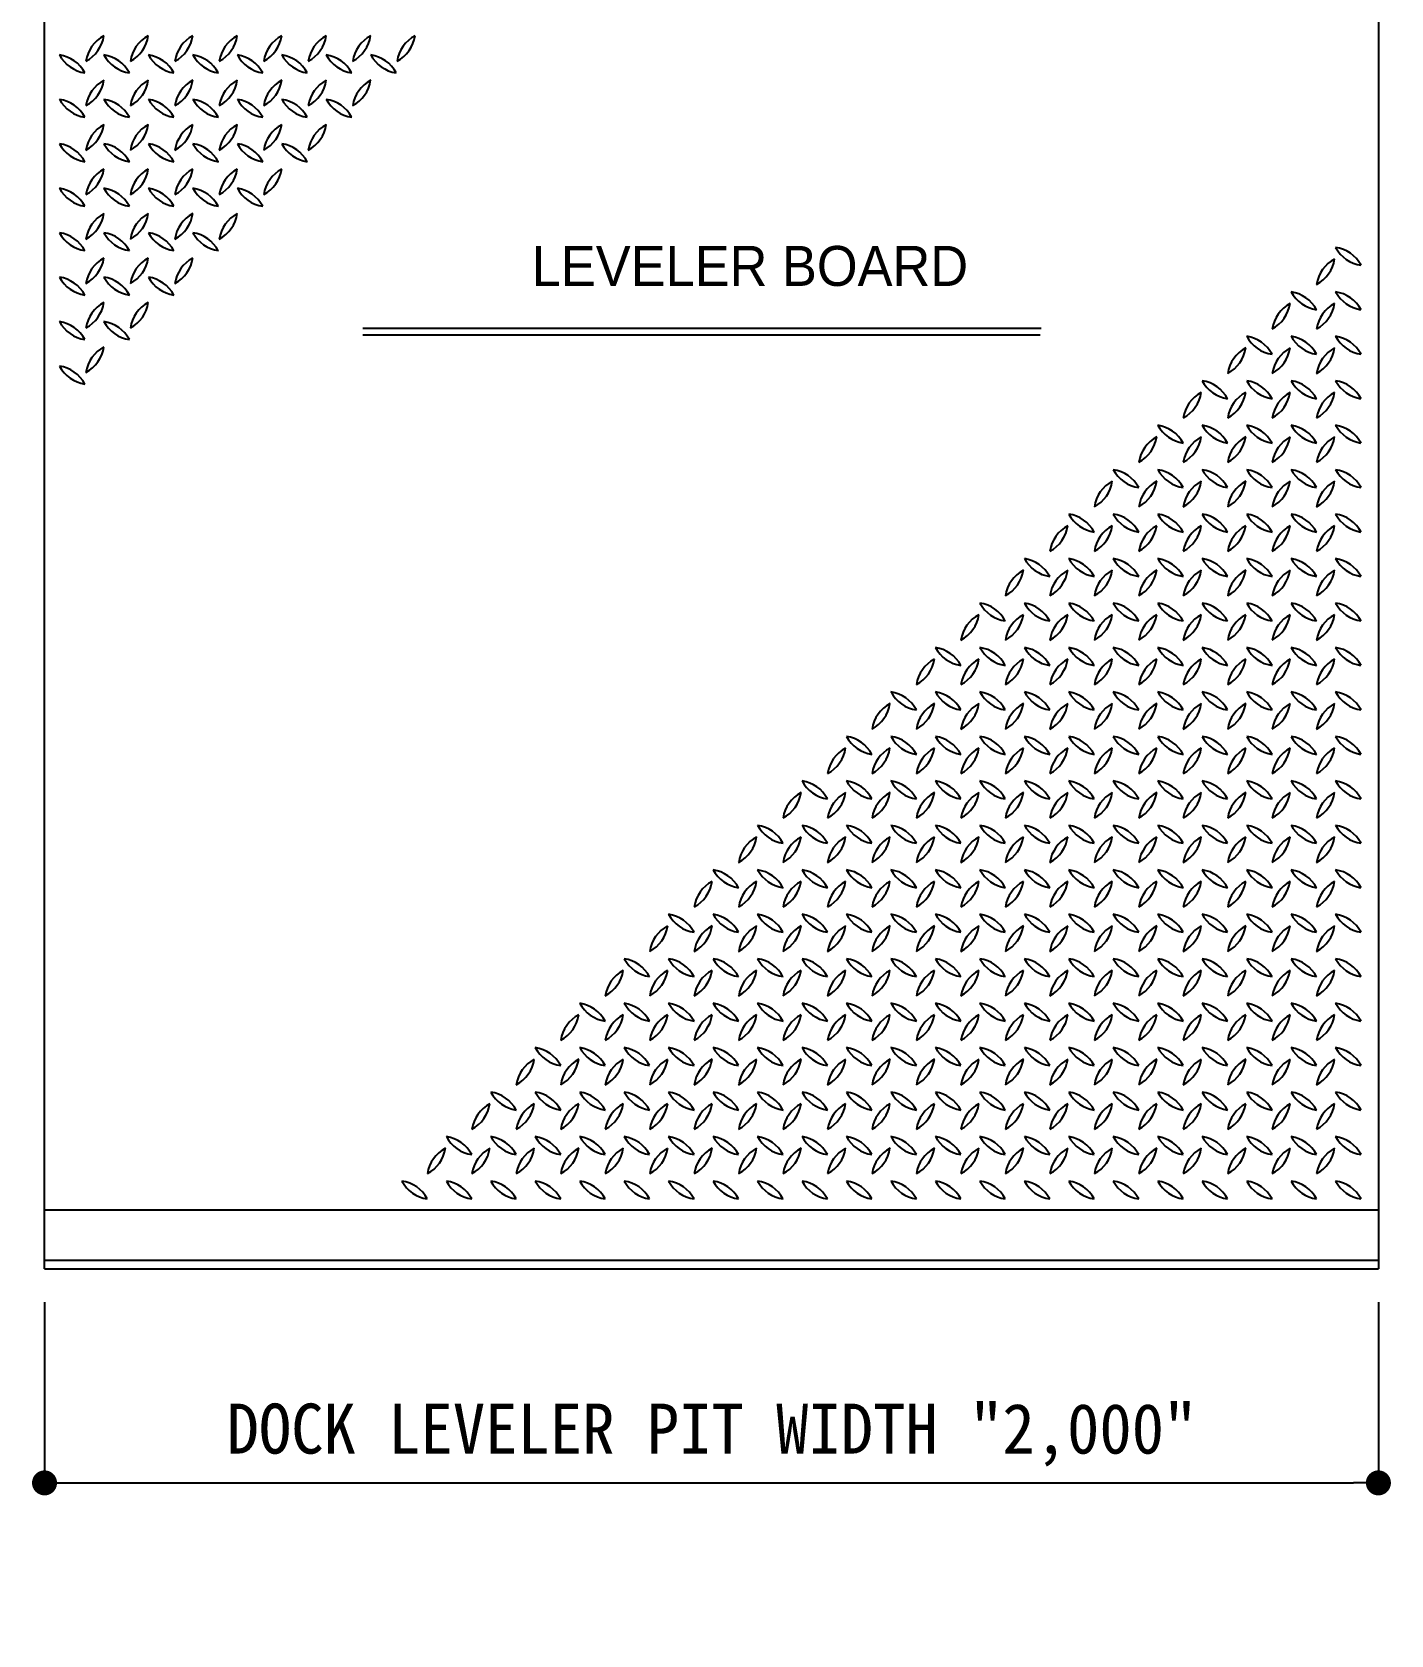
# Model space of a CAD drawing. Header units: millimetres. Extents: x 0 to 24690, y 0 to 8910.
# Drawn here: x 1881 to 3919, y 4108 to 6511 of the extents above; entities that cross this region are included whole.
import ezdxf

# ---------------------------------------------------------------- set-up
doc = ezdxf.new("R2010")
doc.units = ezdxf.units.MM
doc.header["$LTSCALE"] = 400
doc.header["$MEASUREMENT"] = 0
doc.header["$PDSIZE"] = -5
doc.layers.get('0').update_dxf_attribs({"linetype": 'CONTINUOUS'})
doc.layers.get('Defpoints').update_dxf_attribs({"color": 161, "linetype": 'CONTINUOUS'})
doc.layers.add('DIM', color=7, linetype='CONTINUOUS')
doc.layers.add('SOLID_COL', color=7, linetype='CONTINUOUS')
doc.styles.add('2020음성 1차', font='나눔고딕Bold.ttf')
doc.styles.add('돋움체', font='')
doc.styles.add('울릉도M', font='')
doc.styles.get('돋움체').set_extended_font_data('DotumChe')
doc.styles.get('울릉도M').set_extended_font_data('HY울릉도M')
doc.dimstyles.new('류재성$0', dxfattribs={"dimscale": 50, "dimtxt": 3, "dimasz": 1.5, "dimexe": 0, "dimexo": 2, "dimgap": 1, "dimtad": 1, "dimdec": 0, "dimdsep": 46, "dimlunit": 6, "dimtxsty": '2020음성 1차', "dimblk1": 'DOT', "dimblk2": 'DOT', "dimsah": 1, "dimcen": 0.09, "dimclrt": 4, "dimadec": 0, "dimazin": 0, "dimtfac": 1, "dimtdec": 4, "dimtofl": 0, "dimtmove": 0, "dimatfit": 3, "dimldrblk": 'DOT', "dimfxl": 1, "dimtolj": 1, "dimtzin": 0, "dimarcsym": 0})

# ---------------------------------------------------------------- blocks, each defined once
blk = doc.blocks.new('_Dot')
at = {"color": 0, "linetype": 'ByBlock', "lineweight": -2}
blk.add_line((-0.5, 0), (-1, 0), dxfattribs=at)
at = {"color": 0, "linetype": 'ByBlock', "const_width": 0.5}
blk.add_lwpolyline([(-0.25, 0, 1), (0.25, 0, 1)], format="xyb", close=True, dxfattribs=at)
blk = doc.blocks.new('*D60')
at = {"layer": 'Defpoints', "color": 0}
for p in [(1899.9, 4656.4), (3899.9, 4656.4), (3899.9, 4335.6)]:
    blk.add_point(p, dxfattribs=at)
at = {"layer": 'SOLID_COL', "color": 0, "lineweight": -2}
for p, q in [((1899.9, 4606.4), (1899.9, 4335.6)), ((3899.9, 4606.4), (3899.9, 4335.6)), ((1937.4, 4335.6), (3862.4, 4335.6))]:
    blk.add_line(p, q, dxfattribs=at)
at = {"layer": 'SOLID_COL', "color": 0, "linetype": 'ByBlock', "lineweight": -2, "xscale": 37.5, "yscale": 37.5, "zscale": 37.5, "rotation": 180}
blk.add_blockref('_Dot', (1899.9, 4335.6), dxfattribs=at)
at = {"layer": 'SOLID_COL', "color": 0, "linetype": 'ByBlock', "lineweight": -2, "xscale": 37.5, "yscale": 37.5, "zscale": 37.5}
blk.add_blockref('_Dot', (3899.9, 4335.6), dxfattribs=at)
at = {"layer": 'SOLID_COL', "color": 4, "insert": (2899.9, 4407.3), "char_height": 75, "attachment_point": 5, "style": '돋움체'}
blk.add_mtext('\\A1;DOCK LEVELER PIT WIDTH "2,000"', dxfattribs=at)

msp = doc.modelspace()

# ---------------------------------------------------------------- linework, layer by layer
at = {"color": 4}
for p, q in [((1899.9, 4656.4), (1899.9, 7656.4)), ((3899.9, 7656.4), (3899.9, 4656.4)), ((3899.9, 4744.4), (1899.9, 4744.4)), ((1899.9, 4669.4), (3899.9, 4669.4)), ((1899.9, 4656.4), (3899.9, 4656.4))]:
    msp.add_line(p, q, dxfattribs=at)
for centre, start, end in [((1937.5, 6513.2), 298.0444, 351.459), ((2013.3, 6459.7), 118.0444, 171.459), ((2004.2, 6513.2), 298.0444, 351.459), ((2079.9, 6459.7), 118.0444, 171.459), ((2070.9, 6513.2), 298.0444, 351.459), ((2146.6, 6459.7), 118.0444, 171.459), ((2137.5, 6513.2), 298.0444, 351.459), ((2213.3, 6459.7), 118.0444, 171.459), ((2204.2, 6513.2), 298.0444, 351.459), ((2279.9, 6459.7), 118.0444, 171.459), ((2270.9, 6513.2), 298.0444, 351.459), ((2346.6, 6459.7), 118.0444, 171.459), ((2337.5, 6513.2), 298.0444, 351.459), ((2413.3, 6459.7), 118.0444, 171.459), ((2404.2, 6513.2), 298.0444, 351.459), ((2479.9, 6459.7), 118.0444, 171.459), ((1968.2, 6501.2), 208.0444, 261.459), ((1914.6, 6425.5), 28.0444, 81.459), ((2034.8, 6501.2), 208.0444, 261.459), ((1981.3, 6425.5), 28.0444, 81.459), ((2101.5, 6501.2), 208.0444, 261.459), ((2048, 6425.5), 28.0444, 81.459), ((2168.2, 6501.2), 208.0444, 261.459), ((2114.6, 6425.5), 28.0444, 81.459), ((2234.8, 6501.2), 208.0444, 261.459), ((2181.3, 6425.5), 28.0444, 81.459), ((2301.5, 6501.2), 208.0444, 261.459), ((2248, 6425.5), 28.0444, 81.459), ((2368.2, 6501.2), 208.0444, 261.459), ((2314.6, 6425.5), 28.0444, 81.459), ((2434.8, 6501.2), 208.0444, 261.459), ((2381.3, 6425.5), 28.0444, 81.459), ((1937.5, 6446.5), 298.0444, 351.459), ((2013.3, 6393), 118.0444, 171.459), ((2004.2, 6446.5), 298.0444, 351.459), ((2079.9, 6393), 118.0444, 171.459), ((2070.9, 6446.5), 298.0444, 351.459), ((2146.6, 6393), 118.0444, 171.459), ((2137.5, 6446.5), 298.0444, 351.459), ((2213.3, 6393), 118.0444, 171.459), ((2204.2, 6446.5), 298.0444, 351.459), ((2279.9, 6393), 118.0444, 171.459), ((2270.9, 6446.5), 298.0444, 351.459), ((2346.6, 6393), 118.0444, 171.459), ((2337.5, 6446.5), 298.0444, 351.459), ((2413.3, 6393), 118.0444, 171.459), ((1968.2, 6434.6), 208.0444, 261.459), ((1914.6, 6358.8), 28.0444, 81.459), ((2034.8, 6434.6), 208.0444, 261.459), ((1981.3, 6358.8), 28.0444, 81.459), ((2101.5, 6434.6), 208.0444, 261.459), ((2048, 6358.8), 28.0444, 81.459), ((2168.2, 6434.6), 208.0444, 261.459), ((2114.6, 6358.8), 28.0444, 81.459), ((2234.8, 6434.6), 208.0444, 261.459), ((2181.3, 6358.8), 28.0444, 81.459), ((2301.5, 6434.6), 208.0444, 261.459), ((2248, 6358.8), 28.0444, 81.459), ((2368.2, 6434.6), 208.0444, 261.459), ((2314.6, 6358.8), 28.0444, 81.459), ((1937.5, 6379.9), 298.0444, 351.459), ((2013.3, 6326.3), 118.0444, 171.459), ((2004.2, 6379.9), 298.0444, 351.459), ((2079.9, 6326.3), 118.0444, 171.459), ((2070.9, 6379.9), 298.0444, 351.459), ((2146.6, 6326.3), 118.0444, 171.459), ((2137.5, 6379.9), 298.0444, 351.459), ((2213.3, 6326.3), 118.0444, 171.459), ((2204.2, 6379.9), 298.0444, 351.459), ((2279.9, 6326.3), 118.0444, 171.459), ((2270.9, 6379.9), 298.0444, 351.459), ((2346.6, 6326.3), 118.0444, 171.459), ((1968.2, 6367.9), 208.0444, 261.459), ((1914.6, 6292.2), 28.0444, 81.459), ((2034.8, 6367.9), 208.0444, 261.459), ((1981.3, 6292.2), 28.0444, 81.459), ((2101.5, 6367.9), 208.0444, 261.459), ((2048, 6292.2), 28.0444, 81.459), ((2168.2, 6367.9), 208.0444, 261.459), ((2114.6, 6292.2), 28.0444, 81.459), ((2234.8, 6367.9), 208.0444, 261.459), ((2181.3, 6292.2), 28.0444, 81.459), ((2301.5, 6367.9), 208.0444, 261.459), ((2248, 6292.2), 28.0444, 81.459), ((1937.5, 6313.2), 298.0444, 351.459), ((2013.3, 6259.7), 118.0444, 171.459), ((2004.2, 6313.2), 298.0444, 351.459), ((2079.9, 6259.7), 118.0444, 171.459), ((2070.9, 6313.2), 298.0444, 351.459), ((2146.6, 6259.7), 118.0444, 171.459), ((2137.5, 6313.2), 298.0444, 351.459), ((2213.3, 6259.7), 118.0444, 171.459), ((2204.2, 6313.2), 298.0444, 351.459), ((2279.9, 6259.7), 118.0444, 171.459), ((1968.2, 6301.2), 208.0444, 261.459), ((1914.6, 6225.5), 28.0444, 81.459), ((2034.8, 6301.2), 208.0444, 261.459), ((1981.3, 6225.5), 28.0444, 81.459), ((2101.5, 6301.2), 208.0444, 261.459), ((2048, 6225.5), 28.0444, 81.459), ((2168.2, 6301.2), 208.0444, 261.459), ((2114.6, 6225.5), 28.0444, 81.459), ((2234.8, 6301.2), 208.0444, 261.459), ((2181.3, 6225.5), 28.0444, 81.459), ((1937.5, 6246.5), 298.0444, 351.459), ((2013.3, 6193), 118.0444, 171.459), ((2004.2, 6246.5), 298.0444, 351.459), ((2079.9, 6193), 118.0444, 171.459), ((2070.9, 6246.5), 298.0444, 351.459), ((2146.6, 6193), 118.0444, 171.459), ((2137.5, 6246.5), 298.0444, 351.459), ((2213.3, 6193), 118.0444, 171.459), ((1968.2, 6234.6), 208.0444, 261.459), ((1914.6, 6158.8), 28.0444, 81.459), ((2034.8, 6234.6), 208.0444, 261.459), ((1981.3, 6158.8), 28.0444, 81.459), ((2101.5, 6234.6), 208.0444, 261.459), ((2048, 6158.8), 28.0444, 81.459), ((2168.2, 6234.6), 208.0444, 261.459), ((2114.6, 6158.8), 28.0444, 81.459), ((3828, 6136.9), 28.0444, 81.459), ((3881.5, 6212.6), 208.0444, 261.459), ((1937.5, 6179.9), 298.0444, 351.459), ((2013.3, 6126.3), 118.0444, 171.459), ((2004.2, 6179.9), 298.0444, 351.459), ((2079.9, 6126.3), 118.0444, 171.459), ((2070.9, 6179.9), 298.0444, 351.459), ((2146.6, 6126.3), 118.0444, 171.459), ((3858.6, 6124.9), 118.0444, 171.459), ((3782.9, 6178.4), 298.0444, 351.459), ((1968.2, 6167.9), 208.0444, 261.459), ((1914.6, 6092.2), 28.0444, 81.459), ((2034.8, 6167.9), 208.0444, 261.459), ((1981.3, 6092.2), 28.0444, 81.459), ((2101.5, 6167.9), 208.0444, 261.459), ((2048, 6092.2), 28.0444, 81.459), ((1937.5, 6113.2), 298.0444, 351.459), ((2013.3, 6059.7), 118.0444, 171.459), ((2004.2, 6113.2), 298.0444, 351.459), ((2079.9, 6059.7), 118.0444, 171.459), ((3761.3, 6070.2), 28.0444, 81.459), ((3814.9, 6146), 208.0444, 261.459), ((3828, 6070.2), 28.0444, 81.459), ((3881.5, 6146), 208.0444, 261.459), ((3792, 6058.2), 118.0444, 171.459), ((3716.2, 6111.8), 298.0444, 351.459), ((3858.6, 6058.2), 118.0444, 171.459), ((3782.9, 6111.8), 298.0444, 351.459), ((1968.2, 6101.2), 208.0444, 261.459), ((1914.6, 6025.5), 28.0444, 81.459), ((2034.8, 6101.2), 208.0444, 261.459), ((1981.3, 6025.5), 28.0444, 81.459), ((1937.5, 6046.5), 298.0444, 351.459), ((2013.3, 5993), 118.0444, 171.459), ((3725.3, 5991.6), 118.0444, 171.459), ((3649.6, 6045.1), 298.0444, 351.459), ((3694.7, 6003.5), 28.0444, 81.459), ((3748.2, 6079.3), 208.0444, 261.459), ((3792, 5991.6), 118.0444, 171.459), ((3716.2, 6045.1), 298.0444, 351.459), ((3761.3, 6003.5), 28.0444, 81.459), ((3814.9, 6079.3), 208.0444, 261.459), ((3858.6, 5991.6), 118.0444, 171.459), ((3782.9, 6045.1), 298.0444, 351.459), ((3828, 6003.5), 28.0444, 81.459), ((3881.5, 6079.3), 208.0444, 261.459), ((1968.2, 6034.6), 208.0444, 261.459), ((1914.6, 5958.8), 28.0444, 81.459), ((3628, 5936.9), 28.0444, 81.459), ((3681.5, 6012.6), 208.0444, 261.459), ((3694.7, 5936.9), 28.0444, 81.459), ((3748.2, 6012.6), 208.0444, 261.459), ((3761.3, 5936.9), 28.0444, 81.459), ((3814.9, 6012.6), 208.0444, 261.459), ((3828, 5936.9), 28.0444, 81.459), ((3881.5, 6012.6), 208.0444, 261.459), ((3658.6, 5924.9), 118.0444, 171.459), ((3582.9, 5978.4), 298.0444, 351.459), ((3725.3, 5924.9), 118.0444, 171.459), ((3649.6, 5978.4), 298.0444, 351.459), ((3792, 5924.9), 118.0444, 171.459), ((3716.2, 5978.4), 298.0444, 351.459), ((3858.6, 5924.9), 118.0444, 171.459), ((3782.9, 5978.4), 298.0444, 351.459), ((3561.3, 5870.2), 28.0444, 81.459), ((3614.9, 5946), 208.0444, 261.459), ((3628, 5870.2), 28.0444, 81.459), ((3681.5, 5946), 208.0444, 261.459), ((3694.7, 5870.2), 28.0444, 81.459), ((3748.2, 5946), 208.0444, 261.459), ((3761.3, 5870.2), 28.0444, 81.459), ((3814.9, 5946), 208.0444, 261.459), ((3828, 5870.2), 28.0444, 81.459), ((3881.5, 5946), 208.0444, 261.459), ((3592, 5858.2), 118.0444, 171.459), ((3516.2, 5911.8), 298.0444, 351.459), ((3658.6, 5858.2), 118.0444, 171.459), ((3582.9, 5911.8), 298.0444, 351.459), ((3725.3, 5858.2), 118.0444, 171.459), ((3649.6, 5911.8), 298.0444, 351.459), ((3792, 5858.2), 118.0444, 171.459), ((3716.2, 5911.8), 298.0444, 351.459), ((3858.6, 5858.2), 118.0444, 171.459), ((3782.9, 5911.8), 298.0444, 351.459), ((3494.7, 5803.5), 28.0444, 81.459), ((3548.2, 5879.3), 208.0444, 261.459), ((3561.3, 5803.5), 28.0444, 81.459), ((3614.9, 5879.3), 208.0444, 261.459), ((3628, 5803.5), 28.0444, 81.459), ((3681.5, 5879.3), 208.0444, 261.459), ((3694.7, 5803.5), 28.0444, 81.459), ((3748.2, 5879.3), 208.0444, 261.459), ((3761.3, 5803.5), 28.0444, 81.459), ((3814.9, 5879.3), 208.0444, 261.459), ((3828, 5803.5), 28.0444, 81.459), ((3881.5, 5879.3), 208.0444, 261.459), ((3525.3, 5791.6), 118.0444, 171.459), ((3449.6, 5845.1), 298.0444, 351.459), ((3592, 5791.6), 118.0444, 171.459), ((3516.2, 5845.1), 298.0444, 351.459), ((3658.6, 5791.6), 118.0444, 171.459), ((3582.9, 5845.1), 298.0444, 351.459), ((3725.3, 5791.6), 118.0444, 171.459), ((3649.6, 5845.1), 298.0444, 351.459), ((3792, 5791.6), 118.0444, 171.459), ((3716.2, 5845.1), 298.0444, 351.459), ((3858.6, 5791.6), 118.0444, 171.459), ((3782.9, 5845.1), 298.0444, 351.459), ((3458.6, 5724.9), 118.0444, 171.459), ((3382.9, 5778.4), 298.0444, 351.459), ((3428, 5736.9), 28.0444, 81.459), ((3481.5, 5812.6), 208.0444, 261.459), ((3525.3, 5724.9), 118.0444, 171.459), ((3449.6, 5778.4), 298.0444, 351.459), ((3494.7, 5736.9), 28.0444, 81.459), ((3548.2, 5812.6), 208.0444, 261.459), ((3592, 5724.9), 118.0444, 171.459), ((3516.2, 5778.4), 298.0444, 351.459), ((3561.3, 5736.9), 28.0444, 81.459), ((3614.9, 5812.6), 208.0444, 261.459), ((3658.6, 5724.9), 118.0444, 171.459), ((3582.9, 5778.4), 298.0444, 351.459), ((3628, 5736.9), 28.0444, 81.459), ((3681.5, 5812.6), 208.0444, 261.459), ((3725.3, 5724.9), 118.0444, 171.459), ((3649.6, 5778.4), 298.0444, 351.459), ((3694.7, 5736.9), 28.0444, 81.459), ((3748.2, 5812.6), 208.0444, 261.459), ((3792, 5724.9), 118.0444, 171.459), ((3716.2, 5778.4), 298.0444, 351.459), ((3761.3, 5736.9), 28.0444, 81.459), ((3814.9, 5812.6), 208.0444, 261.459), ((3858.6, 5724.9), 118.0444, 171.459), ((3782.9, 5778.4), 298.0444, 351.459), ((3828, 5736.9), 28.0444, 81.459), ((3881.5, 5812.6), 208.0444, 261.459), ((3361.3, 5670.2), 28.0444, 81.459), ((3414.9, 5746), 208.0444, 261.459), ((3428, 5670.2), 28.0444, 81.459), ((3481.5, 5746), 208.0444, 261.459), ((3494.7, 5670.2), 28.0444, 81.459), ((3548.2, 5746), 208.0444, 261.459), ((3561.3, 5670.2), 28.0444, 81.459), ((3614.9, 5746), 208.0444, 261.459), ((3628, 5670.2), 28.0444, 81.459), ((3681.5, 5746), 208.0444, 261.459), ((3694.7, 5670.2), 28.0444, 81.459), ((3748.2, 5746), 208.0444, 261.459), ((3761.3, 5670.2), 28.0444, 81.459), ((3814.9, 5746), 208.0444, 261.459), ((3828, 5670.2), 28.0444, 81.459), ((3881.5, 5746), 208.0444, 261.459), ((3392, 5658.2), 118.0444, 171.459), ((3316.2, 5711.8), 298.0444, 351.459), ((3458.6, 5658.2), 118.0444, 171.459), ((3382.9, 5711.8), 298.0444, 351.459), ((3525.3, 5658.2), 118.0444, 171.459), ((3449.6, 5711.8), 298.0444, 351.459), ((3592, 5658.2), 118.0444, 171.459), ((3516.2, 5711.8), 298.0444, 351.459), ((3658.6, 5658.2), 118.0444, 171.459), ((3582.9, 5711.8), 298.0444, 351.459), ((3725.3, 5658.2), 118.0444, 171.459), ((3649.6, 5711.8), 298.0444, 351.459), ((3792, 5658.2), 118.0444, 171.459), ((3716.2, 5711.8), 298.0444, 351.459), ((3858.6, 5658.2), 118.0444, 171.459), ((3782.9, 5711.8), 298.0444, 351.459), ((3294.7, 5603.5), 28.0444, 81.459), ((3348.2, 5679.3), 208.0444, 261.459), ((3361.3, 5603.5), 28.0444, 81.459), ((3414.9, 5679.3), 208.0444, 261.459), ((3428, 5603.5), 28.0444, 81.459), ((3481.5, 5679.3), 208.0444, 261.459), ((3494.7, 5603.5), 28.0444, 81.459), ((3548.2, 5679.3), 208.0444, 261.459), ((3561.3, 5603.5), 28.0444, 81.459), ((3614.9, 5679.3), 208.0444, 261.459), ((3628, 5603.5), 28.0444, 81.459), ((3681.5, 5679.3), 208.0444, 261.459), ((3694.7, 5603.5), 28.0444, 81.459), ((3748.2, 5679.3), 208.0444, 261.459), ((3761.3, 5603.5), 28.0444, 81.459), ((3814.9, 5679.3), 208.0444, 261.459), ((3828, 5603.5), 28.0444, 81.459), ((3881.5, 5679.3), 208.0444, 261.459), ((3325.3, 5591.6), 118.0444, 171.459), ((3249.6, 5645.1), 298.0444, 351.459), ((3392, 5591.6), 118.0444, 171.459), ((3316.2, 5645.1), 298.0444, 351.459), ((3458.6, 5591.6), 118.0444, 171.459), ((3382.9, 5645.1), 298.0444, 351.459), ((3525.3, 5591.6), 118.0444, 171.459), ((3449.6, 5645.1), 298.0444, 351.459), ((3592, 5591.6), 118.0444, 171.459), ((3516.2, 5645.1), 298.0444, 351.459), ((3658.6, 5591.6), 118.0444, 171.459), ((3582.9, 5645.1), 298.0444, 351.459), ((3725.3, 5591.6), 118.0444, 171.459), ((3649.6, 5645.1), 298.0444, 351.459), ((3792, 5591.6), 118.0444, 171.459), ((3716.2, 5645.1), 298.0444, 351.459), ((3858.6, 5591.6), 118.0444, 171.459), ((3782.9, 5645.1), 298.0444, 351.459), ((3228, 5536.9), 28.0444, 81.459), ((3281.5, 5612.6), 208.0444, 261.459), ((3294.7, 5536.9), 28.0444, 81.459), ((3348.2, 5612.6), 208.0444, 261.459), ((3361.3, 5536.9), 28.0444, 81.459), ((3414.9, 5612.6), 208.0444, 261.459), ((3428, 5536.9), 28.0444, 81.459), ((3481.5, 5612.6), 208.0444, 261.459), ((3494.7, 5536.9), 28.0444, 81.459), ((3548.2, 5612.6), 208.0444, 261.459), ((3561.3, 5536.9), 28.0444, 81.459), ((3614.9, 5612.6), 208.0444, 261.459), ((3628, 5536.9), 28.0444, 81.459), ((3681.5, 5612.6), 208.0444, 261.459), ((3694.7, 5536.9), 28.0444, 81.459), ((3748.2, 5612.6), 208.0444, 261.459), ((3761.3, 5536.9), 28.0444, 81.459), ((3814.9, 5612.6), 208.0444, 261.459), ((3828, 5536.9), 28.0444, 81.459), ((3881.5, 5612.6), 208.0444, 261.459), ((3258.6, 5524.9), 118.0444, 171.459), ((3182.9, 5578.4), 298.0444, 351.459), ((3325.3, 5524.9), 118.0444, 171.459), ((3249.6, 5578.4), 298.0444, 351.459), ((3392, 5524.9), 118.0444, 171.459), ((3316.2, 5578.4), 298.0444, 351.459), ((3458.6, 5524.9), 118.0444, 171.459), ((3382.9, 5578.4), 298.0444, 351.459), ((3525.3, 5524.9), 118.0444, 171.459), ((3449.6, 5578.4), 298.0444, 351.459), ((3592, 5524.9), 118.0444, 171.459), ((3516.2, 5578.4), 298.0444, 351.459), ((3658.6, 5524.9), 118.0444, 171.459), ((3582.9, 5578.4), 298.0444, 351.459), ((3725.3, 5524.9), 118.0444, 171.459), ((3649.6, 5578.4), 298.0444, 351.459), ((3792, 5524.9), 118.0444, 171.459), ((3716.2, 5578.4), 298.0444, 351.459), ((3858.6, 5524.9), 118.0444, 171.459), ((3782.9, 5578.4), 298.0444, 351.459), ((3192, 5458.2), 118.0444, 171.459), ((3116.2, 5511.8), 298.0444, 351.459), ((3161.3, 5470.2), 28.0444, 81.459), ((3214.9, 5546), 208.0444, 261.459), ((3258.6, 5458.2), 118.0444, 171.459), ((3182.9, 5511.8), 298.0444, 351.459), ((3228, 5470.2), 28.0444, 81.459), ((3281.5, 5546), 208.0444, 261.459), ((3325.3, 5458.2), 118.0444, 171.459), ((3249.6, 5511.8), 298.0444, 351.459), ((3294.7, 5470.2), 28.0444, 81.459), ((3348.2, 5546), 208.0444, 261.459), ((3392, 5458.2), 118.0444, 171.459), ((3316.2, 5511.8), 298.0444, 351.459), ((3361.3, 5470.2), 28.0444, 81.459), ((3414.9, 5546), 208.0444, 261.459), ((3458.6, 5458.2), 118.0444, 171.459), ((3382.9, 5511.8), 298.0444, 351.459), ((3428, 5470.2), 28.0444, 81.459), ((3481.5, 5546), 208.0444, 261.459), ((3525.3, 5458.2), 118.0444, 171.459), ((3449.6, 5511.8), 298.0444, 351.459), ((3494.7, 5470.2), 28.0444, 81.459), ((3548.2, 5546), 208.0444, 261.459), ((3592, 5458.2), 118.0444, 171.459), ((3516.2, 5511.8), 298.0444, 351.459), ((3561.3, 5470.2), 28.0444, 81.459), ((3614.9, 5546), 208.0444, 261.459), ((3658.6, 5458.2), 118.0444, 171.459), ((3582.9, 5511.8), 298.0444, 351.459), ((3628, 5470.2), 28.0444, 81.459), ((3681.5, 5546), 208.0444, 261.459), ((3725.3, 5458.2), 118.0444, 171.459), ((3649.6, 5511.8), 298.0444, 351.459), ((3694.7, 5470.2), 28.0444, 81.459), ((3748.2, 5546), 208.0444, 261.459), ((3792, 5458.2), 118.0444, 171.459), ((3716.2, 5511.8), 298.0444, 351.459), ((3761.3, 5470.2), 28.0444, 81.459), ((3814.9, 5546), 208.0444, 261.459), ((3858.6, 5458.2), 118.0444, 171.459), ((3782.9, 5511.8), 298.0444, 351.459), ((3828, 5470.2), 28.0444, 81.459), ((3881.5, 5546), 208.0444, 261.459), ((3125.3, 5391.6), 118.0444, 171.459), ((3049.6, 5445.1), 298.0444, 351.459), ((3148.2, 5479.3), 208.0444, 261.459), ((3094.7, 5403.5), 28.0444, 81.459), ((3192, 5391.6), 118.0444, 171.459), ((3116.2, 5445.1), 298.0444, 351.459), ((3161.3, 5403.5), 28.0444, 81.459), ((3214.9, 5479.3), 208.0444, 261.459), ((3258.6, 5391.6), 118.0444, 171.459), ((3182.9, 5445.1), 298.0444, 351.459), ((3228, 5403.5), 28.0444, 81.459), ((3281.5, 5479.3), 208.0444, 261.459), ((3325.3, 5391.6), 118.0444, 171.459), ((3249.6, 5445.1), 298.0444, 351.459), ((3294.7, 5403.5), 28.0444, 81.459), ((3348.2, 5479.3), 208.0444, 261.459), ((3392, 5391.6), 118.0444, 171.459), ((3316.2, 5445.1), 298.0444, 351.459), ((3361.3, 5403.5), 28.0444, 81.459), ((3414.9, 5479.3), 208.0444, 261.459), ((3458.6, 5391.6), 118.0444, 171.459), ((3382.9, 5445.1), 298.0444, 351.459), ((3428, 5403.5), 28.0444, 81.459), ((3481.5, 5479.3), 208.0444, 261.459), ((3525.3, 5391.6), 118.0444, 171.459), ((3449.6, 5445.1), 298.0444, 351.459), ((3494.7, 5403.5), 28.0444, 81.459), ((3548.2, 5479.3), 208.0444, 261.459), ((3592, 5391.6), 118.0444, 171.459), ((3516.2, 5445.1), 298.0444, 351.459), ((3561.3, 5403.5), 28.0444, 81.459), ((3614.9, 5479.3), 208.0444, 261.459), ((3658.6, 5391.6), 118.0444, 171.459), ((3582.9, 5445.1), 298.0444, 351.459), ((3628, 5403.5), 28.0444, 81.459), ((3681.5, 5479.3), 208.0444, 261.459), ((3725.3, 5391.6), 118.0444, 171.459), ((3649.6, 5445.1), 298.0444, 351.459), ((3694.7, 5403.5), 28.0444, 81.459), ((3748.2, 5479.3), 208.0444, 261.459), ((3792, 5391.6), 118.0444, 171.459), ((3716.2, 5445.1), 298.0444, 351.459), ((3761.3, 5403.5), 28.0444, 81.459), ((3814.9, 5479.3), 208.0444, 261.459), ((3858.6, 5391.6), 118.0444, 171.459), ((3782.9, 5445.1), 298.0444, 351.459), ((3828, 5403.5), 28.0444, 81.459), ((3881.5, 5479.3), 208.0444, 261.459), ((3028, 5336.9), 28.0444, 81.459), ((3081.5, 5412.6), 208.0444, 261.459), ((3094.7, 5336.9), 28.0444, 81.459), ((3148.2, 5412.6), 208.0444, 261.459), ((3161.3, 5336.9), 28.0444, 81.459), ((3214.9, 5412.6), 208.0444, 261.459), ((3228, 5336.9), 28.0444, 81.459), ((3281.5, 5412.6), 208.0444, 261.459), ((3294.7, 5336.9), 28.0444, 81.459), ((3348.2, 5412.6), 208.0444, 261.459), ((3361.3, 5336.9), 28.0444, 81.459), ((3414.9, 5412.6), 208.0444, 261.459), ((3428, 5336.9), 28.0444, 81.459), ((3481.5, 5412.6), 208.0444, 261.459), ((3494.7, 5336.9), 28.0444, 81.459), ((3548.2, 5412.6), 208.0444, 261.459), ((3561.3, 5336.9), 28.0444, 81.459), ((3614.9, 5412.6), 208.0444, 261.459), ((3628, 5336.9), 28.0444, 81.459), ((3681.5, 5412.6), 208.0444, 261.459), ((3694.7, 5336.9), 28.0444, 81.459), ((3748.2, 5412.6), 208.0444, 261.459), ((3761.3, 5336.9), 28.0444, 81.459), ((3814.9, 5412.6), 208.0444, 261.459), ((3828, 5336.9), 28.0444, 81.459), ((3881.5, 5412.6), 208.0444, 261.459), ((3058.6, 5324.9), 118.0444, 171.459), ((2982.9, 5378.4), 298.0444, 351.459), ((3125.3, 5324.9), 118.0444, 171.459), ((3049.6, 5378.4), 298.0444, 351.459), ((3192, 5324.9), 118.0444, 171.459), ((3116.2, 5378.4), 298.0444, 351.459), ((3258.6, 5324.9), 118.0444, 171.459), ((3182.9, 5378.4), 298.0444, 351.459), ((3325.3, 5324.9), 118.0444, 171.459), ((3249.6, 5378.4), 298.0444, 351.459), ((3392, 5324.9), 118.0444, 171.459), ((3316.2, 5378.4), 298.0444, 351.459), ((3458.6, 5324.9), 118.0444, 171.459), ((3382.9, 5378.4), 298.0444, 351.459), ((3525.3, 5324.9), 118.0444, 171.459), ((3449.6, 5378.4), 298.0444, 351.459), ((3592, 5324.9), 118.0444, 171.459), ((3516.2, 5378.4), 298.0444, 351.459), ((3658.6, 5324.9), 118.0444, 171.459), ((3582.9, 5378.4), 298.0444, 351.459), ((3725.3, 5324.9), 118.0444, 171.459), ((3649.6, 5378.4), 298.0444, 351.459), ((3792, 5324.9), 118.0444, 171.459), ((3716.2, 5378.4), 298.0444, 351.459), ((3858.6, 5324.9), 118.0444, 171.459), ((3782.9, 5378.4), 298.0444, 351.459), ((2961.3, 5270.2), 28.0444, 81.459), ((3014.9, 5346), 208.0444, 261.459), ((3028, 5270.2), 28.0444, 81.459), ((3081.5, 5346), 208.0444, 261.459), ((3094.7, 5270.2), 28.0444, 81.459), ((3148.2, 5346), 208.0444, 261.459), ((3161.3, 5270.2), 28.0444, 81.459), ((3214.9, 5346), 208.0444, 261.459), ((3228, 5270.2), 28.0444, 81.459), ((3281.5, 5346), 208.0444, 261.459), ((3294.7, 5270.2), 28.0444, 81.459), ((3348.2, 5346), 208.0444, 261.459), ((3361.3, 5270.2), 28.0444, 81.459), ((3414.9, 5346), 208.0444, 261.459), ((3428, 5270.2), 28.0444, 81.459), ((3481.5, 5346), 208.0444, 261.459), ((3494.7, 5270.2), 28.0444, 81.459), ((3548.2, 5346), 208.0444, 261.459), ((3561.3, 5270.2), 28.0444, 81.459), ((3614.9, 5346), 208.0444, 261.459), ((3628, 5270.2), 28.0444, 81.459), ((3681.5, 5346), 208.0444, 261.459), ((3694.7, 5270.2), 28.0444, 81.459), ((3748.2, 5346), 208.0444, 261.459), ((3761.3, 5270.2), 28.0444, 81.459), ((3814.9, 5346), 208.0444, 261.459), ((3828, 5270.2), 28.0444, 81.459), ((3881.5, 5346), 208.0444, 261.459), ((2992, 5258.2), 118.0444, 171.459), ((2916.2, 5311.8), 298.0444, 351.459), ((3058.6, 5258.2), 118.0444, 171.459), ((2982.9, 5311.8), 298.0444, 351.459), ((3125.3, 5258.2), 118.0444, 171.459), ((3049.6, 5311.8), 298.0444, 351.459), ((3192, 5258.2), 118.0444, 171.459), ((3116.2, 5311.8), 298.0444, 351.459), ((3258.6, 5258.2), 118.0444, 171.459), ((3182.9, 5311.8), 298.0444, 351.459), ((3325.3, 5258.2), 118.0444, 171.459), ((3249.6, 5311.8), 298.0444, 351.459), ((3392, 5258.2), 118.0444, 171.459), ((3316.2, 5311.8), 298.0444, 351.459), ((3458.6, 5258.2), 118.0444, 171.459), ((3382.9, 5311.8), 298.0444, 351.459), ((3525.3, 5258.2), 118.0444, 171.459), ((3449.6, 5311.8), 298.0444, 351.459), ((3592, 5258.2), 118.0444, 171.459), ((3516.2, 5311.8), 298.0444, 351.459), ((3658.6, 5258.2), 118.0444, 171.459), ((3582.9, 5311.8), 298.0444, 351.459), ((3725.3, 5258.2), 118.0444, 171.459), ((3649.6, 5311.8), 298.0444, 351.459), ((3792, 5258.2), 118.0444, 171.459), ((3716.2, 5311.8), 298.0444, 351.459), ((3858.6, 5258.2), 118.0444, 171.459), ((3782.9, 5311.8), 298.0444, 351.459), ((2894.7, 5203.5), 28.0444, 81.459), ((2948.2, 5279.3), 208.0444, 261.459), ((2961.3, 5203.5), 28.0444, 81.459), ((3014.9, 5279.3), 208.0444, 261.459), ((3028, 5203.5), 28.0444, 81.459), ((3081.5, 5279.3), 208.0444, 261.459), ((3094.7, 5203.5), 28.0444, 81.459), ((3148.2, 5279.3), 208.0444, 261.459), ((3161.3, 5203.5), 28.0444, 81.459), ((3214.9, 5279.3), 208.0444, 261.459), ((3228, 5203.5), 28.0444, 81.459), ((3281.5, 5279.3), 208.0444, 261.459), ((3294.7, 5203.5), 28.0444, 81.459), ((3348.2, 5279.3), 208.0444, 261.459), ((3361.3, 5203.5), 28.0444, 81.459), ((3414.9, 5279.3), 208.0444, 261.459), ((3428, 5203.5), 28.0444, 81.459), ((3481.5, 5279.3), 208.0444, 261.459), ((3494.7, 5203.5), 28.0444, 81.459), ((3548.2, 5279.3), 208.0444, 261.459), ((3561.3, 5203.5), 28.0444, 81.459), ((3614.9, 5279.3), 208.0444, 261.459), ((3628, 5203.5), 28.0444, 81.459), ((3681.5, 5279.3), 208.0444, 261.459), ((3694.7, 5203.5), 28.0444, 81.459), ((3748.2, 5279.3), 208.0444, 261.459), ((3761.3, 5203.5), 28.0444, 81.459), ((3814.9, 5279.3), 208.0444, 261.459), ((3828, 5203.5), 28.0444, 81.459), ((3881.5, 5279.3), 208.0444, 261.459), ((2925.3, 5191.6), 118.0444, 171.459), ((2849.6, 5245.1), 298.0444, 351.459), ((2992, 5191.6), 118.0444, 171.459), ((2916.2, 5245.1), 298.0444, 351.459), ((3058.6, 5191.6), 118.0444, 171.459), ((2982.9, 5245.1), 298.0444, 351.459), ((3125.3, 5191.6), 118.0444, 171.459), ((3049.6, 5245.1), 298.0444, 351.459), ((3192, 5191.6), 118.0444, 171.459), ((3116.2, 5245.1), 298.0444, 351.459), ((3258.6, 5191.6), 118.0444, 171.459), ((3182.9, 5245.1), 298.0444, 351.459), ((3325.3, 5191.6), 118.0444, 171.459), ((3249.6, 5245.1), 298.0444, 351.459), ((3392, 5191.6), 118.0444, 171.459), ((3316.2, 5245.1), 298.0444, 351.459), ((3458.6, 5191.6), 118.0444, 171.459), ((3382.9, 5245.1), 298.0444, 351.459), ((3525.3, 5191.6), 118.0444, 171.459), ((3449.6, 5245.1), 298.0444, 351.459), ((3592, 5191.6), 118.0444, 171.459), ((3516.2, 5245.1), 298.0444, 351.459), ((3658.6, 5191.6), 118.0444, 171.459), ((3582.9, 5245.1), 298.0444, 351.459), ((3725.3, 5191.6), 118.0444, 171.459), ((3649.6, 5245.1), 298.0444, 351.459), ((3792, 5191.6), 118.0444, 171.459), ((3716.2, 5245.1), 298.0444, 351.459), ((3858.6, 5191.6), 118.0444, 171.459), ((3782.9, 5245.1), 298.0444, 351.459), ((2858.6, 5124.9), 118.0444, 171.459), ((2782.9, 5178.4), 298.0444, 351.459), ((2828, 5136.9), 28.0444, 81.459), ((2881.5, 5212.6), 208.0444, 261.459), ((2925.3, 5124.9), 118.0444, 171.459), ((2849.6, 5178.4), 298.0444, 351.459), ((2894.7, 5136.9), 28.0444, 81.459), ((2948.2, 5212.6), 208.0444, 261.459), ((2992, 5124.9), 118.0444, 171.459), ((2916.2, 5178.4), 298.0444, 351.459), ((2961.3, 5136.9), 28.0444, 81.459), ((3014.9, 5212.6), 208.0444, 261.459), ((3058.6, 5124.9), 118.0444, 171.459), ((2982.9, 5178.4), 298.0444, 351.459), ((3028, 5136.9), 28.0444, 81.459), ((3081.5, 5212.6), 208.0444, 261.459), ((3125.3, 5124.9), 118.0444, 171.459), ((3049.6, 5178.4), 298.0444, 351.459), ((3094.7, 5136.9), 28.0444, 81.459), ((3148.2, 5212.6), 208.0444, 261.459), ((3192, 5124.9), 118.0444, 171.459), ((3116.2, 5178.4), 298.0444, 351.459), ((3161.3, 5136.9), 28.0444, 81.459), ((3214.9, 5212.6), 208.0444, 261.459), ((3258.6, 5124.9), 118.0444, 171.459), ((3182.9, 5178.4), 298.0444, 351.459), ((3228, 5136.9), 28.0444, 81.459), ((3281.5, 5212.6), 208.0444, 261.459), ((3325.3, 5124.9), 118.0444, 171.459), ((3249.6, 5178.4), 298.0444, 351.459), ((3294.7, 5136.9), 28.0444, 81.459), ((3348.2, 5212.6), 208.0444, 261.459), ((3392, 5124.9), 118.0444, 171.459), ((3316.2, 5178.4), 298.0444, 351.459), ((3361.3, 5136.9), 28.0444, 81.459), ((3414.9, 5212.6), 208.0444, 261.459), ((3458.6, 5124.9), 118.0444, 171.459), ((3382.9, 5178.4), 298.0444, 351.459), ((3428, 5136.9), 28.0444, 81.459), ((3481.5, 5212.6), 208.0444, 261.459), ((3525.3, 5124.9), 118.0444, 171.459), ((3449.6, 5178.4), 298.0444, 351.459), ((3494.7, 5136.9), 28.0444, 81.459), ((3548.2, 5212.6), 208.0444, 261.459), ((3592, 5124.9), 118.0444, 171.459), ((3516.2, 5178.4), 298.0444, 351.459), ((3561.3, 5136.9), 28.0444, 81.459), ((3614.9, 5212.6), 208.0444, 261.459), ((3658.6, 5124.9), 118.0444, 171.459), ((3582.9, 5178.4), 298.0444, 351.459), ((3628, 5136.9), 28.0444, 81.459), ((3681.5, 5212.6), 208.0444, 261.459), ((3725.3, 5124.9), 118.0444, 171.459), ((3649.6, 5178.4), 298.0444, 351.459), ((3694.7, 5136.9), 28.0444, 81.459), ((3748.2, 5212.6), 208.0444, 261.459), ((3792, 5124.9), 118.0444, 171.459), ((3716.2, 5178.4), 298.0444, 351.459), ((3761.3, 5136.9), 28.0444, 81.459), ((3814.9, 5212.6), 208.0444, 261.459), ((3858.6, 5124.9), 118.0444, 171.459), ((3782.9, 5178.4), 298.0444, 351.459), ((3828, 5136.9), 28.0444, 81.459), ((3881.5, 5212.6), 208.0444, 261.459), ((2761.3, 5070.2), 28.0444, 81.459), ((2814.9, 5146), 208.0444, 261.459), ((2828, 5070.2), 28.0444, 81.459), ((2881.5, 5146), 208.0444, 261.459), ((2894.7, 5070.2), 28.0444, 81.459), ((2948.2, 5146), 208.0444, 261.459), ((2961.3, 5070.2), 28.0444, 81.459), ((3014.9, 5146), 208.0444, 261.459), ((3028, 5070.2), 28.0444, 81.459), ((3081.5, 5146), 208.0444, 261.459), ((3094.7, 5070.2), 28.0444, 81.459), ((3148.2, 5146), 208.0444, 261.459), ((3161.3, 5070.2), 28.0444, 81.459), ((3214.9, 5146), 208.0444, 261.459), ((3228, 5070.2), 28.0444, 81.459), ((3281.5, 5146), 208.0444, 261.459), ((3294.7, 5070.2), 28.0444, 81.459), ((3348.2, 5146), 208.0444, 261.459), ((3361.3, 5070.2), 28.0444, 81.459), ((3414.9, 5146), 208.0444, 261.459), ((3428, 5070.2), 28.0444, 81.459), ((3481.5, 5146), 208.0444, 261.459), ((3494.7, 5070.2), 28.0444, 81.459), ((3548.2, 5146), 208.0444, 261.459), ((3561.3, 5070.2), 28.0444, 81.459), ((3614.9, 5146), 208.0444, 261.459), ((3628, 5070.2), 28.0444, 81.459), ((3681.5, 5146), 208.0444, 261.459), ((3694.7, 5070.2), 28.0444, 81.459), ((3748.2, 5146), 208.0444, 261.459), ((3761.3, 5070.2), 28.0444, 81.459), ((3814.9, 5146), 208.0444, 261.459), ((3828, 5070.2), 28.0444, 81.459), ((3881.5, 5146), 208.0444, 261.459), ((2792, 5058.2), 118.0444, 171.459), ((2716.2, 5111.8), 298.0444, 351.459), ((2858.6, 5058.2), 118.0444, 171.459), ((2782.9, 5111.8), 298.0444, 351.459), ((2925.3, 5058.2), 118.0444, 171.459), ((2849.6, 5111.8), 298.0444, 351.459), ((2992, 5058.2), 118.0444, 171.459), ((2916.2, 5111.8), 298.0444, 351.459), ((3058.6, 5058.2), 118.0444, 171.459), ((2982.9, 5111.8), 298.0444, 351.459), ((3125.3, 5058.2), 118.0444, 171.459), ((3049.6, 5111.8), 298.0444, 351.459), ((3192, 5058.2), 118.0444, 171.459), ((3116.2, 5111.8), 298.0444, 351.459), ((3258.6, 5058.2), 118.0444, 171.459), ((3182.9, 5111.8), 298.0444, 351.459), ((3325.3, 5058.2), 118.0444, 171.459), ((3249.6, 5111.8), 298.0444, 351.459), ((3392, 5058.2), 118.0444, 171.459), ((3316.2, 5111.8), 298.0444, 351.459), ((3458.6, 5058.2), 118.0444, 171.459), ((3382.9, 5111.8), 298.0444, 351.459), ((3525.3, 5058.2), 118.0444, 171.459), ((3449.6, 5111.8), 298.0444, 351.459), ((3592, 5058.2), 118.0444, 171.459), ((3516.2, 5111.8), 298.0444, 351.459), ((3658.6, 5058.2), 118.0444, 171.459), ((3582.9, 5111.8), 298.0444, 351.459), ((3725.3, 5058.2), 118.0444, 171.459), ((3649.6, 5111.8), 298.0444, 351.459), ((3792, 5058.2), 118.0444, 171.459), ((3716.2, 5111.8), 298.0444, 351.459), ((3858.6, 5058.2), 118.0444, 171.459), ((3782.9, 5111.8), 298.0444, 351.459), ((2694.7, 5003.5), 28.0444, 81.459), ((2748.2, 5079.3), 208.0444, 261.459), ((2761.3, 5003.5), 28.0444, 81.459), ((2814.9, 5079.3), 208.0444, 261.459), ((2828, 5003.5), 28.0444, 81.459), ((2881.5, 5079.3), 208.0444, 261.459), ((2894.7, 5003.5), 28.0444, 81.459), ((2948.2, 5079.3), 208.0444, 261.459), ((2961.3, 5003.5), 28.0444, 81.459), ((3014.9, 5079.3), 208.0444, 261.459), ((3028, 5003.5), 28.0444, 81.459), ((3081.5, 5079.3), 208.0444, 261.459), ((3094.7, 5003.5), 28.0444, 81.459), ((3148.2, 5079.3), 208.0444, 261.459), ((3161.3, 5003.5), 28.0444, 81.459), ((3214.9, 5079.3), 208.0444, 261.459), ((3228, 5003.5), 28.0444, 81.459), ((3281.5, 5079.3), 208.0444, 261.459), ((3294.7, 5003.5), 28.0444, 81.459), ((3348.2, 5079.3), 208.0444, 261.459), ((3361.3, 5003.5), 28.0444, 81.459), ((3414.9, 5079.3), 208.0444, 261.459), ((3428, 5003.5), 28.0444, 81.459), ((3481.5, 5079.3), 208.0444, 261.459), ((3494.7, 5003.5), 28.0444, 81.459), ((3548.2, 5079.3), 208.0444, 261.459), ((3561.3, 5003.5), 28.0444, 81.459), ((3614.9, 5079.3), 208.0444, 261.459), ((3628, 5003.5), 28.0444, 81.459), ((3681.5, 5079.3), 208.0444, 261.459), ((3694.7, 5003.5), 28.0444, 81.459), ((3748.2, 5079.3), 208.0444, 261.459), ((3761.3, 5003.5), 28.0444, 81.459), ((3814.9, 5079.3), 208.0444, 261.459), ((3828, 5003.5), 28.0444, 81.459), ((3881.5, 5079.3), 208.0444, 261.459), ((2725.3, 4991.6), 118.0444, 171.459), ((2649.6, 5045.1), 298.0444, 351.459), ((2792, 4991.6), 118.0444, 171.459), ((2716.2, 5045.1), 298.0444, 351.459), ((2858.6, 4991.6), 118.0444, 171.459), ((2782.9, 5045.1), 298.0444, 351.459), ((2925.3, 4991.6), 118.0444, 171.459), ((2849.6, 5045.1), 298.0444, 351.459), ((2992, 4991.6), 118.0444, 171.459), ((2916.2, 5045.1), 298.0444, 351.459), ((3058.6, 4991.6), 118.0444, 171.459), ((2982.9, 5045.1), 298.0444, 351.459), ((3125.3, 4991.6), 118.0444, 171.459), ((3049.6, 5045.1), 298.0444, 351.459), ((3192, 4991.6), 118.0444, 171.459), ((3116.2, 5045.1), 298.0444, 351.459), ((3258.6, 4991.6), 118.0444, 171.459), ((3182.9, 5045.1), 298.0444, 351.459), ((3325.3, 4991.6), 118.0444, 171.459), ((3249.6, 5045.1), 298.0444, 351.459), ((3392, 4991.6), 118.0444, 171.459), ((3316.2, 5045.1), 298.0444, 351.459), ((3458.6, 4991.6), 118.0444, 171.459), ((3382.9, 5045.1), 298.0444, 351.459), ((3525.3, 4991.6), 118.0444, 171.459), ((3449.6, 5045.1), 298.0444, 351.459), ((3592, 4991.6), 118.0444, 171.459), ((3516.2, 5045.1), 298.0444, 351.459), ((3658.6, 4991.6), 118.0444, 171.459), ((3582.9, 5045.1), 298.0444, 351.459), ((3725.3, 4991.6), 118.0444, 171.459), ((3649.6, 5045.1), 298.0444, 351.459), ((3792, 4991.6), 118.0444, 171.459), ((3716.2, 5045.1), 298.0444, 351.459), ((3858.6, 4991.6), 118.0444, 171.459), ((3782.9, 5045.1), 298.0444, 351.459), ((2628, 4936.9), 28.0444, 81.459), ((2681.5, 5012.6), 208.0444, 261.459), ((2694.7, 4936.9), 28.0444, 81.459), ((2748.2, 5012.6), 208.0444, 261.459), ((2761.3, 4936.9), 28.0444, 81.459), ((2814.9, 5012.6), 208.0444, 261.459), ((2828, 4936.9), 28.0444, 81.459), ((2881.5, 5012.6), 208.0444, 261.459), ((2894.7, 4936.9), 28.0444, 81.459), ((2948.2, 5012.6), 208.0444, 261.459), ((2961.3, 4936.9), 28.0444, 81.459), ((3014.9, 5012.6), 208.0444, 261.459), ((3028, 4936.9), 28.0444, 81.459), ((3081.5, 5012.6), 208.0444, 261.459), ((3094.7, 4936.9), 28.0444, 81.459), ((3148.2, 5012.6), 208.0444, 261.459), ((3161.3, 4936.9), 28.0444, 81.459), ((3214.9, 5012.6), 208.0444, 261.459), ((3228, 4936.9), 28.0444, 81.459), ((3281.5, 5012.6), 208.0444, 261.459), ((3294.7, 4936.9), 28.0444, 81.459), ((3348.2, 5012.6), 208.0444, 261.459), ((3361.3, 4936.9), 28.0444, 81.459), ((3414.9, 5012.6), 208.0444, 261.459), ((3428, 4936.9), 28.0444, 81.459), ((3481.5, 5012.6), 208.0444, 261.459), ((3494.7, 4936.9), 28.0444, 81.459), ((3548.2, 5012.6), 208.0444, 261.459), ((3561.3, 4936.9), 28.0444, 81.459), ((3614.9, 5012.6), 208.0444, 261.459), ((3628, 4936.9), 28.0444, 81.459), ((3681.5, 5012.6), 208.0444, 261.459), ((3694.7, 4936.9), 28.0444, 81.459), ((3748.2, 5012.6), 208.0444, 261.459), ((3761.3, 4936.9), 28.0444, 81.459), ((3814.9, 5012.6), 208.0444, 261.459), ((3828, 4936.9), 28.0444, 81.459), ((3881.5, 5012.6), 208.0444, 261.459), ((2658.6, 4924.9), 118.0444, 171.459), ((2582.9, 4978.4), 298.0444, 351.459), ((2725.3, 4924.9), 118.0444, 171.459), ((2649.6, 4978.4), 298.0444, 351.459), ((2792, 4924.9), 118.0444, 171.459), ((2716.2, 4978.4), 298.0444, 351.459), ((2858.6, 4924.9), 118.0444, 171.459), ((2782.9, 4978.4), 298.0444, 351.459), ((2925.3, 4924.9), 118.0444, 171.459), ((2849.6, 4978.4), 298.0444, 351.459), ((2992, 4924.9), 118.0444, 171.459), ((2916.2, 4978.4), 298.0444, 351.459), ((3058.6, 4924.9), 118.0444, 171.459), ((2982.9, 4978.4), 298.0444, 351.459), ((3125.3, 4924.9), 118.0444, 171.459), ((3049.6, 4978.4), 298.0444, 351.459), ((3192, 4924.9), 118.0444, 171.459), ((3116.2, 4978.4), 298.0444, 351.459), ((3258.6, 4924.9), 118.0444, 171.459), ((3182.9, 4978.4), 298.0444, 351.459), ((3325.3, 4924.9), 118.0444, 171.459), ((3249.6, 4978.4), 298.0444, 351.459), ((3392, 4924.9), 118.0444, 171.459), ((3316.2, 4978.4), 298.0444, 351.459), ((3458.6, 4924.9), 118.0444, 171.459), ((3382.9, 4978.4), 298.0444, 351.459), ((3525.3, 4924.9), 118.0444, 171.459), ((3449.6, 4978.4), 298.0444, 351.459), ((3592, 4924.9), 118.0444, 171.459), ((3516.2, 4978.4), 298.0444, 351.459), ((3658.6, 4924.9), 118.0444, 171.459), ((3582.9, 4978.4), 298.0444, 351.459), ((3725.3, 4924.9), 118.0444, 171.459), ((3649.6, 4978.4), 298.0444, 351.459), ((3792, 4924.9), 118.0444, 171.459), ((3716.2, 4978.4), 298.0444, 351.459), ((3858.6, 4924.9), 118.0444, 171.459), ((3782.9, 4978.4), 298.0444, 351.459), ((2592, 4858.2), 118.0444, 171.459), ((2516.2, 4911.8), 298.0444, 351.459), ((2561.3, 4870.2), 28.0444, 81.459), ((2614.9, 4946), 208.0444, 261.459), ((2658.6, 4858.2), 118.0444, 171.459), ((2582.9, 4911.8), 298.0444, 351.459), ((2628, 4870.2), 28.0444, 81.459), ((2681.5, 4946), 208.0444, 261.459), ((2725.3, 4858.2), 118.0444, 171.459), ((2649.6, 4911.8), 298.0444, 351.459), ((2694.7, 4870.2), 28.0444, 81.459), ((2748.2, 4946), 208.0444, 261.459), ((2792, 4858.2), 118.0444, 171.459), ((2716.2, 4911.8), 298.0444, 351.459), ((2761.3, 4870.2), 28.0444, 81.459), ((2814.9, 4946), 208.0444, 261.459), ((2858.6, 4858.2), 118.0444, 171.459), ((2782.9, 4911.8), 298.0444, 351.459), ((2828, 4870.2), 28.0444, 81.459), ((2881.5, 4946), 208.0444, 261.459), ((2925.3, 4858.2), 118.0444, 171.459), ((2849.6, 4911.8), 298.0444, 351.459), ((2894.7, 4870.2), 28.0444, 81.459), ((2948.2, 4946), 208.0444, 261.459), ((2992, 4858.2), 118.0444, 171.459), ((2916.2, 4911.8), 298.0444, 351.459), ((2961.3, 4870.2), 28.0444, 81.459), ((3014.9, 4946), 208.0444, 261.459), ((3058.6, 4858.2), 118.0444, 171.459), ((2982.9, 4911.8), 298.0444, 351.459), ((3028, 4870.2), 28.0444, 81.459), ((3081.5, 4946), 208.0444, 261.459), ((3125.3, 4858.2), 118.0444, 171.459), ((3049.6, 4911.8), 298.0444, 351.459), ((3094.7, 4870.2), 28.0444, 81.459), ((3148.2, 4946), 208.0444, 261.459), ((3192, 4858.2), 118.0444, 171.459), ((3116.2, 4911.8), 298.0444, 351.459), ((3161.3, 4870.2), 28.0444, 81.459), ((3214.9, 4946), 208.0444, 261.459), ((3258.6, 4858.2), 118.0444, 171.459), ((3182.9, 4911.8), 298.0444, 351.459), ((3228, 4870.2), 28.0444, 81.459), ((3281.5, 4946), 208.0444, 261.459), ((3325.3, 4858.2), 118.0444, 171.459), ((3249.6, 4911.8), 298.0444, 351.459), ((3294.7, 4870.2), 28.0444, 81.459), ((3348.2, 4946), 208.0444, 261.459), ((3392, 4858.2), 118.0444, 171.459), ((3316.2, 4911.8), 298.0444, 351.459), ((3361.3, 4870.2), 28.0444, 81.459), ((3414.9, 4946), 208.0444, 261.459), ((3458.6, 4858.2), 118.0444, 171.459), ((3382.9, 4911.8), 298.0444, 351.459), ((3428, 4870.2), 28.0444, 81.459), ((3481.5, 4946), 208.0444, 261.459), ((3525.3, 4858.2), 118.0444, 171.459), ((3449.6, 4911.8), 298.0444, 351.459), ((3494.7, 4870.2), 28.0444, 81.459), ((3548.2, 4946), 208.0444, 261.459), ((3592, 4858.2), 118.0444, 171.459), ((3516.2, 4911.8), 298.0444, 351.459), ((3561.3, 4870.2), 28.0444, 81.459), ((3614.9, 4946), 208.0444, 261.459), ((3658.6, 4858.2), 118.0444, 171.459), ((3582.9, 4911.8), 298.0444, 351.459), ((3628, 4870.2), 28.0444, 81.459), ((3681.5, 4946), 208.0444, 261.459), ((3725.3, 4858.2), 118.0444, 171.459), ((3649.6, 4911.8), 298.0444, 351.459), ((3694.7, 4870.2), 28.0444, 81.459), ((3748.2, 4946), 208.0444, 261.459), ((3792, 4858.2), 118.0444, 171.459), ((3716.2, 4911.8), 298.0444, 351.459), ((3761.3, 4870.2), 28.0444, 81.459), ((3814.9, 4946), 208.0444, 261.459), ((3858.6, 4858.2), 118.0444, 171.459), ((3782.9, 4911.8), 298.0444, 351.459), ((3828, 4870.2), 28.0444, 81.459), ((3881.5, 4946), 208.0444, 261.459), ((2525.3, 4791.6), 118.0444, 171.459), ((2449.6, 4845.1), 298.0444, 351.459), ((2494.7, 4803.5), 28.0444, 81.459), ((2548.2, 4879.3), 208.0444, 261.459), ((2592, 4791.6), 118.0444, 171.459), ((2516.2, 4845.1), 298.0444, 351.459), ((2561.3, 4803.5), 28.0444, 81.459), ((2614.9, 4879.3), 208.0444, 261.459), ((2658.6, 4791.6), 118.0444, 171.459), ((2582.9, 4845.1), 298.0444, 351.459), ((2628, 4803.5), 28.0444, 81.459), ((2681.5, 4879.3), 208.0444, 261.459), ((2725.3, 4791.6), 118.0444, 171.459), ((2649.6, 4845.1), 298.0444, 351.459), ((2694.7, 4803.5), 28.0444, 81.459), ((2748.2, 4879.3), 208.0444, 261.459), ((2792, 4791.6), 118.0444, 171.459), ((2716.2, 4845.1), 298.0444, 351.459), ((2761.3, 4803.5), 28.0444, 81.459), ((2814.9, 4879.3), 208.0444, 261.459), ((2858.6, 4791.6), 118.0444, 171.459), ((2782.9, 4845.1), 298.0444, 351.459), ((2828, 4803.5), 28.0444, 81.459), ((2881.5, 4879.3), 208.0444, 261.459), ((2925.3, 4791.6), 118.0444, 171.459), ((2849.6, 4845.1), 298.0444, 351.459), ((2894.7, 4803.5), 28.0444, 81.459), ((2948.2, 4879.3), 208.0444, 261.459), ((2992, 4791.6), 118.0444, 171.459), ((2916.2, 4845.1), 298.0444, 351.459), ((2961.3, 4803.5), 28.0444, 81.459), ((3014.9, 4879.3), 208.0444, 261.459), ((3058.6, 4791.6), 118.0444, 171.459), ((2982.9, 4845.1), 298.0444, 351.459), ((3028, 4803.5), 28.0444, 81.459), ((3081.5, 4879.3), 208.0444, 261.459), ((3125.3, 4791.6), 118.0444, 171.459), ((3049.6, 4845.1), 298.0444, 351.459), ((3094.7, 4803.5), 28.0444, 81.459), ((3148.2, 4879.3), 208.0444, 261.459), ((3192, 4791.6), 118.0444, 171.459), ((3116.2, 4845.1), 298.0444, 351.459), ((3161.3, 4803.5), 28.0444, 81.459), ((3214.9, 4879.3), 208.0444, 261.459), ((3258.6, 4791.6), 118.0444, 171.459), ((3182.9, 4845.1), 298.0444, 351.459), ((3228, 4803.5), 28.0444, 81.459), ((3281.5, 4879.3), 208.0444, 261.459), ((3325.3, 4791.6), 118.0444, 171.459), ((3249.6, 4845.1), 298.0444, 351.459), ((3294.7, 4803.5), 28.0444, 81.459), ((3348.2, 4879.3), 208.0444, 261.459), ((3392, 4791.6), 118.0444, 171.459), ((3316.2, 4845.1), 298.0444, 351.459), ((3361.3, 4803.5), 28.0444, 81.459), ((3414.9, 4879.3), 208.0444, 261.459), ((3458.6, 4791.6), 118.0444, 171.459), ((3382.9, 4845.1), 298.0444, 351.459), ((3428, 4803.5), 28.0444, 81.459), ((3481.5, 4879.3), 208.0444, 261.459), ((3525.3, 4791.6), 118.0444, 171.459), ((3449.6, 4845.1), 298.0444, 351.459), ((3494.7, 4803.5), 28.0444, 81.459), ((3548.2, 4879.3), 208.0444, 261.459), ((3592, 4791.6), 118.0444, 171.459), ((3516.2, 4845.1), 298.0444, 351.459), ((3561.3, 4803.5), 28.0444, 81.459), ((3614.9, 4879.3), 208.0444, 261.459), ((3658.6, 4791.6), 118.0444, 171.459), ((3582.9, 4845.1), 298.0444, 351.459), ((3628, 4803.5), 28.0444, 81.459), ((3681.5, 4879.3), 208.0444, 261.459), ((3725.3, 4791.6), 118.0444, 171.459), ((3649.6, 4845.1), 298.0444, 351.459), ((3748.2, 4879.3), 208.0444, 261.459), ((3694.7, 4803.5), 28.0444, 81.459), ((3792, 4791.6), 118.0444, 171.459), ((3716.2, 4845.1), 298.0444, 351.459), ((3814.9, 4879.3), 208.0444, 261.459), ((3761.3, 4803.5), 28.0444, 81.459), ((3858.6, 4791.6), 118.0444, 171.459), ((3782.9, 4845.1), 298.0444, 351.459), ((3881.5, 4879.3), 208.0444, 261.459), ((3828, 4803.5), 28.0444, 81.459), ((2428, 4736.9), 28.0444, 81.459), ((2481.5, 4812.6), 208.0444, 261.459), ((2494.7, 4736.9), 28.0444, 81.459), ((2548.2, 4812.6), 208.0444, 261.459), ((2561.3, 4736.9), 28.0444, 81.459), ((2614.9, 4812.6), 208.0444, 261.459), ((2628, 4736.9), 28.0444, 81.459), ((2681.5, 4812.6), 208.0444, 261.459), ((2694.7, 4736.9), 28.0444, 81.459), ((2748.2, 4812.6), 208.0444, 261.459), ((2761.3, 4736.9), 28.0444, 81.459), ((2814.9, 4812.6), 208.0444, 261.459), ((2828, 4736.9), 28.0444, 81.459), ((2881.5, 4812.6), 208.0444, 261.459), ((2894.7, 4736.9), 28.0444, 81.459), ((2948.2, 4812.6), 208.0444, 261.459), ((2961.3, 4736.9), 28.0444, 81.459), ((3014.9, 4812.6), 208.0444, 261.459), ((3028, 4736.9), 28.0444, 81.459), ((3081.5, 4812.6), 208.0444, 261.459), ((3094.7, 4736.9), 28.0444, 81.459), ((3148.2, 4812.6), 208.0444, 261.459), ((3161.3, 4736.9), 28.0444, 81.459), ((3214.9, 4812.6), 208.0444, 261.459), ((3228, 4736.9), 28.0444, 81.459), ((3281.5, 4812.6), 208.0444, 261.459), ((3294.7, 4736.9), 28.0444, 81.459), ((3348.2, 4812.6), 208.0444, 261.459), ((3361.3, 4736.9), 28.0444, 81.459), ((3414.9, 4812.6), 208.0444, 261.459), ((3428, 4736.9), 28.0444, 81.459), ((3481.5, 4812.6), 208.0444, 261.459), ((3494.7, 4736.9), 28.0444, 81.459), ((3548.2, 4812.6), 208.0444, 261.459), ((3561.3, 4736.9), 28.0444, 81.459), ((3614.9, 4812.6), 208.0444, 261.459), ((3628, 4736.9), 28.0444, 81.459), ((3681.5, 4812.6), 208.0444, 261.459), ((3694.7, 4736.9), 28.0444, 81.459), ((3748.2, 4812.6), 208.0444, 261.459), ((3761.3, 4736.9), 28.0444, 81.459), ((3814.9, 4812.6), 208.0444, 261.459), ((3828, 4736.9), 28.0444, 81.459), ((3881.5, 4812.6), 208.0444, 261.459)]:
    msp.add_arc(centre, 51.9, start, end)
at = {"layer": 'DIM', "color": 7}
for points in [[(2377.1, 6067.2), (3394.1, 6067.2)], [(2377.1, 6057.2), (3392.9, 6057.2)]]:
    msp.add_lwpolyline(points, dxfattribs=at)

# ---------------------------------------------------------------- texts
at = {"layer": 'DIM', "color": 0, "insert": (2630.4, 6129.5, 0), "char_height": 60, "attachment_point": 7, "style": '울릉도M'}
msp.add_mtext('LEVELER BOARD', dxfattribs=at)

# ---------------------------------------------------------------- dimensions: what is measured, and where the dimension line sits
at = {"layer": 'SOLID_COL'}
dim = msp.add_linear_dim(base=(3899.9, 4335.6), p1=(1899.9, 4656.4), p2=(3899.9, 4656.4), text='DOCK LEVELER PIT WIDTH "2,000"', dimstyle='류재성$0', override={"dimscale": 25, "dimtxsty": '돋움체'}, dxfattribs=at)
dim.commit()
dim.dimension.update_dxf_attribs({"geometry": '*D60', "text_midpoint": (2899.9, 4335.6), "dimtype": 160})

doc.saveas('drawing.dxf')
